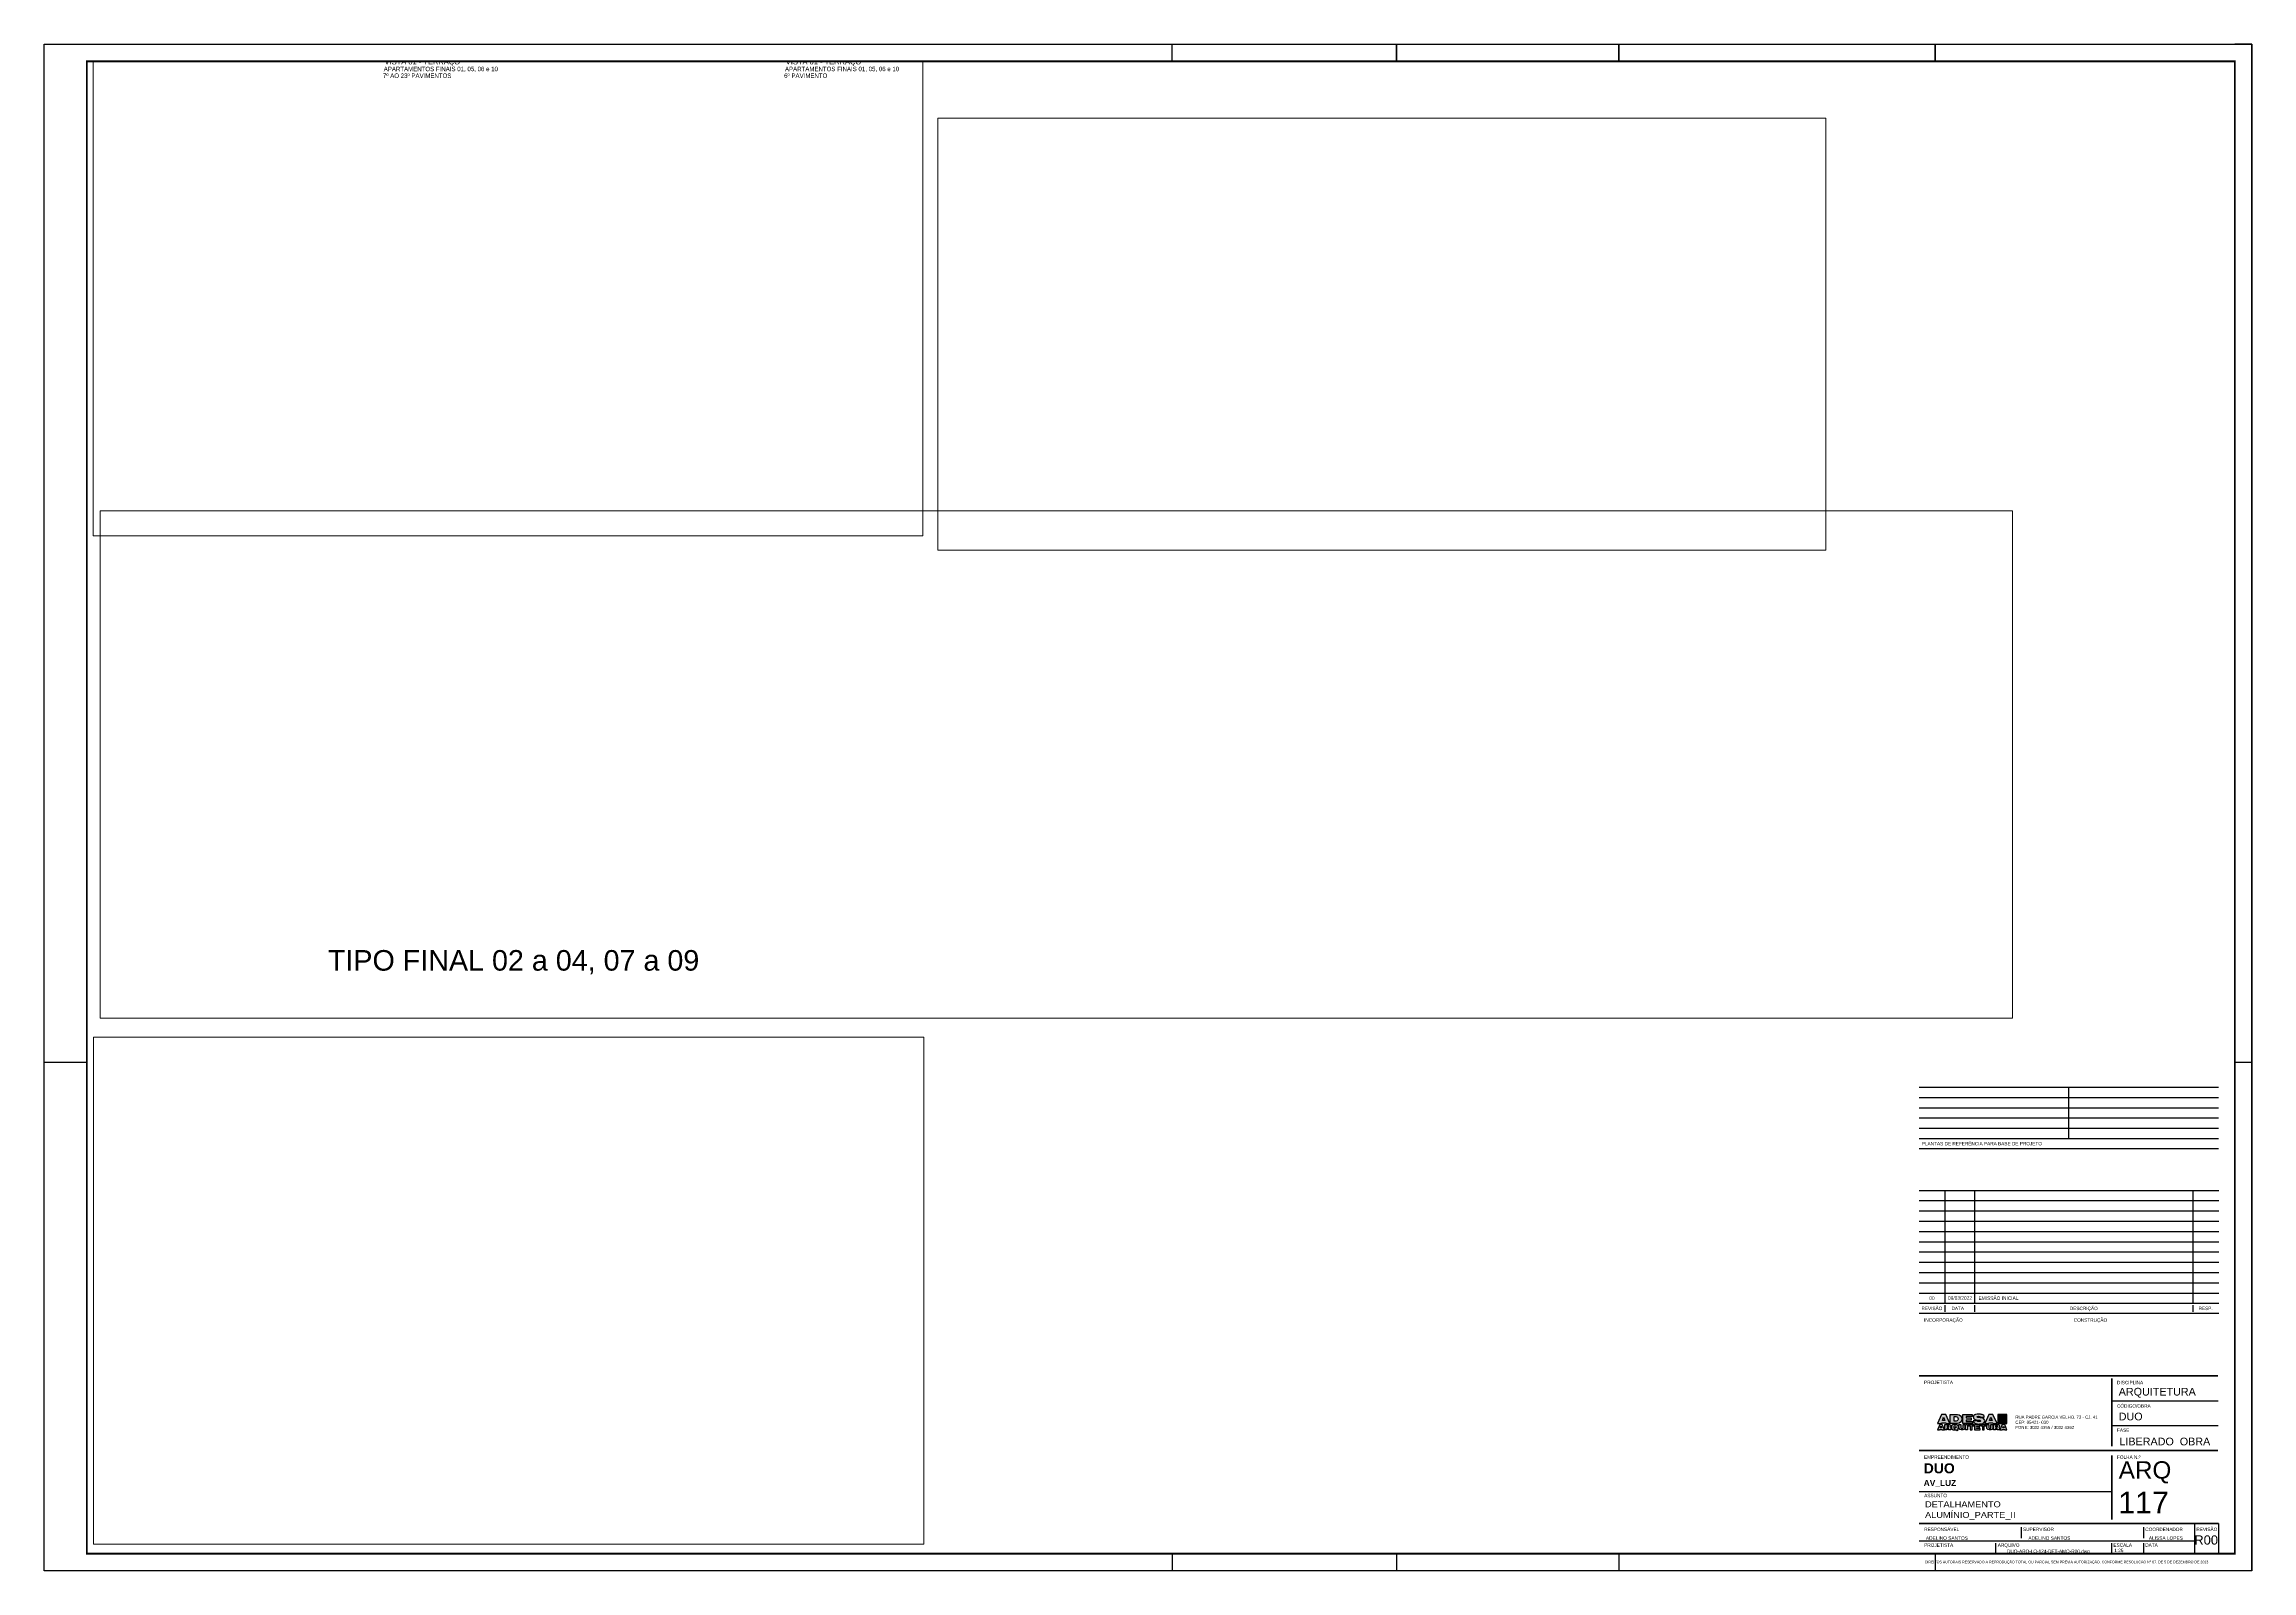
# Paper-space layout 'Layout1 (2)' of a CAD drawing. Header units: metres. Extents: x 2 to 1293, y 2 to 894.
# The model-space entities are those that its viewports show. They can reach past a viewport. Long polylines and large blocks are cut down to what shows.
import ezdxf
from ezdxf.enums import TextEntityAlignment as Align

# ---------------------------------------------------------------- set-up
doc = ezdxf.new("R2010")
doc.units = ezdxf.units.M
for name, color, linetype in [('ARQ-AUX', 7, 'Continuous'), ('ARQ-DIM', 2, 'Continuous'), ('ARQ-DIM - EMBASAM', 2, 'Continuous'), ('ARQ-FOLHA', 7, 'Continuous'), ('ARQ-TXT', 2, 'Continuous'), ('FOLHA', 7, 'Continuous')]:
    doc.layers.add(name, color=color, linetype=linetype)
doc.styles.add('Adesa', font='ARIALN.TTF')
doc.styles.add('Arial', font='arial.ttf')
doc.styles.add('RL CARIMBO', font='arial.ttf', dxfattribs={"width": 0.9, "height": 15})
doc.styles.get("Standard").update_dxf_attribs({"font": 'arial.ttf'})

# ---------------------------------------------------------------- blocks, each defined once
blk = doc.blocks.new('FL-A0')
for p, q in [((-1000, 0), (-1000, 892)), ((-340.6, 882), (-340.6, 892)), ((-209.6, 892), (-209.6, 882)), ((-209.6, 882), (-209.6, 892)), ((-79.6, 892), (-79.6, 882)), ((-79.6, 882), (-79.6, 892)), ((105.4, 892), (105.4, 882)), ((105.4, 882), (105.4, 892)), ((290.4, 0), (290.4, 892)), ((-340.6, 10), (-340.6, 0)), ((-209.6, 10), (-209.6, 0)), ((-209.6, 10), (-209.6, 0)), ((-79.6, 10), (-79.6, 0)), ((-79.6, 10), (-79.6, 0)), ((105.4, 10), (105.4, 0)), ((105.4, 10), (105.4, 0))]:
    blk.add_line(p, q)
at = {"const_width": 1}
blk.add_lwpolyline([(-975, 882), (280.4, 882), (280.4, 10), (-975, 10)], close=True, dxfattribs=at)
at = {"layer": 'FOLHA'}
for p, q in [((-1000, 0), (-1000, 892)), ((-1000, 892), (290.4, 892)), ((290.4, 892), (280.4, 892)), ((290.4, 892), (290.4, 0)), ((-975, 297), (-1000, 297)), ((290.4, 297), (280.4, 297)), ((290.4, 0), (-1000, 0))]:
    blk.add_line(p, q, dxfattribs=at)
blk = doc.blocks.new('CARIMBO-JARDINS')
at = {"color": 2}
for p, q in [((-176.2, 274.3), (-1.2, 274.3)), ((-88.7, 244.3), (-88.7, 274.3)), ((-176.2, 268.3), (-1.2, 268.3)), ((-176.2, 262.3), (-1.2, 262.3)), ((-176.2, 256.3), (-1.2, 256.3)), ((-176.2, 250.3), (-1.2, 250.3)), ((-176.2, 214), (-1, 214)), ((-176.2, 208), (-1, 208)), ((-161.2, 214), (-161.2, 148)), ((-143.8, 214), (-143.8, 148)), ((-16.2, 214), (-16.2, 148)), ((-176.2, 202), (-1, 202)), ((-176.2, 196), (-1, 196)), ((-176.2, 190), (-1, 190)), ((-176.2, 184), (-1, 184)), ((-176.2, 178), (-1, 178)), ((-176.2, 172), (-1, 172)), ((-176.2, 166), (-1, 166)), ((-176.2, 160), (-1, 160)), ((-176.2, 154), (-1, 154)), ((-63.5, 91.1), (-1.4, 91.1)), ((-63.5, 76.6), (-1.4, 76.6))]:
    blk.add_line(p, q, dxfattribs=at)
at = {"color": 3}
for p, q in [((-176.2, 244.3), (-1.2, 244.3)), ((-1.2, 238.3), (-176.2, 238.3)), ((-176.2, 148), (-1, 148)), ((-1, 142), (-176.2, 142)), ((-161.2, 147), (-161.2, 143)), ((-143.8, 147), (-143.8, 143)), ((-16.2, 147), (-16.2, 143))]:
    blk.add_line(p, q, dxfattribs=at)
at = {"color": 3, "linetype": 'Continuous', "const_width": 1}
for points in [[(-176.2, 105.7), (-1.4, 105.7)], [(-63.5, 64.4), (-63.5, 104.2)], [(-176.2, 62), (-1.4, 62)], [(-63.5, 21.6), (-63.5, 59.1)], [(-176.2, 19.3), (-1, 19.3)]]:
    blk.add_lwpolyline(points, dxfattribs=at)
at = {"color": 2}
for points in [[(-176.2, 38), (-63.5, 38)], [(-176.2, 9.3), (-15, 9.3)]]:
    blk.add_lwpolyline(points, dxfattribs=at)
at = {"color": 2, "linetype": 'Continuous', "ltscale": 0.5}
for points in [[(-116.3, 10.7), (-116.3, 17.2)], [(-44.9, 10.7), (-44.9, 17.2)], [(-15, 1.5), (-15, 19.3)], [(-131.4, 1.5), (-131.4, 7.9)], [(-63.5, 1.5), (-63.5, 7.9)], [(-44.9, 1.5), (-44.9, 7.9)]]:
    blk.add_lwpolyline(points, dxfattribs=at)
at = {"color": 2, "style": 'RL CARIMBO', "width": 0.9}
blk.add_text('PLANTAS DE REFERÊNCIA PARA BASE DE PROJETO', height=2, dxfattribs=at).set_placement((-174.6, 240.3))
for s, p in [('REVISÃO', (-168.7, 146)), ('DATA ', (-153.2, 146)), ('RESP.', (-8.7, 146))]:
    blk.add_text(s, height=2, dxfattribs=at).set_placement(p, align=Align.TOP_CENTER)
blk.add_text('DESCRIÇÃO', height=2, dxfattribs=at).set_placement((-88.1, 146), align=Align.TOP_LEFT)
at = {"color": 3, "style": 'RL CARIMBO', "width": 0.9}
for s, p in [('INCORPORAÇÃO', (-173.3, 137.2)), ('CONSTRUÇÃO', (-85.8, 137.2)), ('PROJETISTA', (-173.3, 100.8)), ('DISCIPLINA', (-60.5, 100.7)), ('CÓDIGO/OBRA', (-60.5, 87)), ('FASE', (-60.5, 72.9)), ('EMPREENDIMENTO', (-173.3, 57.1)), ('FOLHA N.º', (-60.5, 57.1)), ('ASSUNTO', (-173.2, 34.7)), ('RESPONSÁVEL', (-173.2, 14.9)), ('SUPERVISOR', (-115.4, 14.9)), ('COORDENADOR', (-44, 14.9)), ('REVISÃO', (-14.1, 14.9)), ('PROJETISTA', (-173.2, 5.7)), ('ARQUIVO', (-130.2, 5.7)), ('ESCALA', (-62.6, 5.7)), ('DATA', (-44, 5.7))]:
    blk.add_text(s, height=2, dxfattribs=at).set_placement(p)
blk = doc.blocks.new('LOGO ADESA')
at = {"layer": 'FOLHA', "true_color": 0x006983}
h = blk.add_hatch(color=146, dxfattribs=at)
h.dxf.hatch_style = 1
h.paths.add_polyline_path([(4, 4.5), (2.9, 4.5), (1.9, 4.5), (0, 0), (1.8, 0), (1.9, 0.4), (2.9, 0.4), (4, 0.4), (4.1, 0), (5.9, 0)])
h.paths.add_polyline_path([(3.5, 1.5), (2.9, 1.5), (2.4, 1.5), (2.9, 3.1)], flags=16)
h.paths.add_polyline_path([(6.2, 4.5), (6.2, 0), (9.7, 0, 0.948907), (9.7, 4.5)])
h.paths.add_polyline_path([(8, 3.4), (8.9, 3.4, -0.931092), (9.1, 1.2), (8, 1.2)], flags=16)
h.paths.add_polyline_path([(16.8, 3.4), (16.8, 4.5), (12.2, 4.5), (12.2, 0), (17, 0), (17, 1.1), (13.9, 1.1), (13.9, 1.7), (16.3, 1.7), (16.3, 2.8), (13.9, 2.8), (13.9, 3.4)])
h.paths.add_polyline_path([(20.5, 3.4, -0.237413), (20.7, 3.2), (22.7, 3.2, 0.178244), (22.4, 3.9, 0.159561), (21.6, 4.4, 0.040162), (20, 4.6, 0.078066), (18.5, 4.4, 0.12263), (17.7, 4, 0.165276), (17.4, 3.5, 0.071413), (17.4, 2.9, 0.094699), (17.5, 2.6, 0.166692), (18.2, 2, 0.094522), (19.5, 1.7, -0.029062), (20.1, 1.7, -0.020422), (20.5, 1.6, -0.002895), (20.6, 1.6, -0.253582), (20.9, 1.4, -0.244103), (20.8, 1.2, -0.158589), (20.6, 1, -0.13145), (19.9, 1, -0.045808), (19.6, 1.1, -0.270689), (19.4, 1.3), (17.3, 1.3, 0.28517), (18.6, 0, 0.068195), (20.1, -0.2, 0.078133), (22, 0.1, 0.324293), (22.9, 1.4, 0.386526), (21.7, 2.7), (19.7, 3, -0.100578), (19.4, 3.1, -0.633349), (19.4, 3.5, -0.221103)])
h.paths.add_polyline_path([(24.9, 4.5), (23, 0), (24.8, 0), (24.9, 0.4), (25.9, 0.4), (26.9, 0.4), (27, 0), (28.9, 0), (26.9, 4.5), (25.9, 4.5)])
h.paths.add_polyline_path([(25.9, 3.1), (26.5, 1.5), (25.9, 1.5), (25.3, 1.5)], flags=16)
h.paths.add_polyline_path([(32, -0.5), (31.4, -0.5), (30.3, -3), (31.4, -3), (31.4, -2.8), (32, -2.8), (32.6, -2.8), (32.6, -3), (33.7, -3), (32.6, -0.5)])
h.paths.add_polyline_path([(32, -1.3), (32.3, -2.1), (32, -2.1), (31.7, -2.1)], flags=16)
h.paths.add_polyline_path([(27.1, -0.5), (27.1, -3), (28.1, -3), (28.1, -2.3), (28.9, -2.3, -0.29686), (29, -2.4), (29, -3), (30.1, -3), (30.1, -2.2, 0.285546), (29.7, -1.8, 0.266418), (30.1, -1.4), (30.1, -0.9, 0.296968), (29.3, -0.5)])
h.paths.add_polyline_path([(28.2, -1.1), (28.9, -1.1, -0.918201), (28.9, -1.6), (28.2, -1.6)], flags=16)
h.paths.add_polyline_path([(1.7, -0.5), (1.1, -0.5), (0, -3), (1, -3), (1.1, -2.8), (1.7, -2.8), (2.2, -2.8), (2.3, -3), (3.3, -3), (2.2, -0.5)])
h.paths.add_polyline_path([(1.7, -1.3), (2, -2.1), (1.7, -2.1), (1.3, -2.1)], flags=16)
h.paths.add_polyline_path([(3.5, -0.5), (3.5, -3), (4.5, -3), (4.5, -2.2), (5.3, -2.2, -0.29686), (5.4, -2.4), (5.4, -3), (6.4, -3), (6.4, -2.2, 0.285546), (6.1, -1.8, 0.266418), (6.4, -1.4), (6.4, -0.9, 0.296968), (5.7, -0.5)])
h.paths.add_polyline_path([(4.6, -1.1), (5.3, -1.1, -0.918201), (5.3, -1.6), (4.6, -1.6)], flags=16)
h.paths.add_polyline_path([(8.1, -0.4, 0.187369), (7, -0.9, 0.315446), (7, -2.6, 0.187369), (8.1, -3.1), (8.8, -3.1, 0.0369), (9, -3), (9.5, -3.5), (10, -3.1), (9.7, -2.7, 0.043768), (9.9, -2.6, 0.315446), (9.9, -0.9, 0.187369), (8.8, -0.4)])
h.paths.add_polyline_path([(8.8, -1.2, -0.329329), (9, -2.1), (8.8, -1.8), (8.3, -2.2), (8.5, -2.4, -0.179141), (8.1, -2.3, -0.447153), (8.1, -1.2, -0.305995)], flags=16)
h.paths.add_polyline_path([(12.4, -1.9, -0.17674), (12.3, -2.2, -0.173532), (12, -2.3), (11.8, -2.3), (11.7, -2.3, -0.173532), (11.4, -2.2, -0.152792), (11.3, -2), (11.3, -0.5), (10.4, -0.5), (10.4, -2, 0.102402), (10.5, -2.3, 0.302428), (11.5, -3), (11.8, -3), (12.2, -3, 0.295825), (13.2, -2.3, 0.102402), (13.3, -2), (13.3, -0.5), (12.4, -0.5)])
h.paths.add_polyline_path([(14.6, -0.5), (13.6, -0.5), (13.6, -3), (14.6, -3)])
h.paths.add_polyline_path([(16.8, -1.1), (17.7, -1.1), (17.7, -0.5), (14.9, -0.5), (14.9, -1.1), (15.8, -1.1), (15.8, -3), (16.8, -3)])
h.paths.add_polyline_path([(18, -0.5), (18, -3), (20.7, -3), (20.7, -2.4), (18.9, -2.4), (18.9, -2), (20.3, -2), (20.3, -1.4), (18.9, -1.4), (18.9, -1.1), (20.6, -1.1), (20.6, -0.5)])
h.paths.add_polyline_path([(20.9, -0.5), (20.9, -1.1), (21.8, -1.1), (21.8, -3), (22.7, -3), (22.7, -1.1), (23.6, -1.1), (23.6, -0.5)])
h.paths.add_polyline_path([(25.9, -1.9, -0.17674), (25.8, -2.2, -0.173532), (25.6, -2.3), (25.4, -2.3), (25.2, -2.3, -0.173532), (25, -2.2, -0.152792), (24.9, -2), (24.9, -0.5), (23.9, -0.5), (23.9, -2, 0.102402), (24, -2.3, 0.302428), (25.1, -3), (25.4, -3), (25.8, -3, 0.295825), (26.8, -2.3, 0.102402), (26.8, -2), (26.8, -0.5), (25.9, -0.5)])
at = {"layer": 'FOLHA'}
h = blk.add_hatch(color=7, dxfattribs=at)
h.dxf.hatch_style = 1
h.paths.add_polyline_path([(29.2, 0), (33.7, 0), (33.7, 4.5), (29.2, 4.5)])
at = {"color": 7}
blk.add_lwpolyline([(29.2, 0), (33.7, 0), (33.7, 4.5), (29.2, 4.5)], close=True, dxfattribs=at)
at = {"layer": 'FOLHA', "color": 146, "true_color": 0x006983}
for points in [[(2.9, 4.5), (1.9, 4.5), (0, 0), (1.8, 0), (1.9, 0.4), (2.9, 0.4), (4, 0.4), (4.1, 0), (5.9, 0), (4, 4.5)], [(2.9, 1.5), (2.4, 1.5), (2.9, 3.1), (3.5, 1.5)], [(17, 0), (12.2, 0), (12.2, 4.5), (16.8, 4.5), (16.8, 3.4), (13.9, 3.4), (13.9, 2.8), (16.3, 2.8), (16.3, 1.7), (13.9, 1.7), (13.9, 1.1), (17, 1.1)], [(25.9, 4.5), (24.9, 4.5), (23, 0), (24.8, 0), (24.9, 0.4), (25.9, 0.4), (26.9, 0.4), (27, 0), (28.9, 0), (26.9, 4.5)], [(25.9, 1.5), (25.3, 1.5), (25.9, 3.1), (26.5, 1.5)], [(1.7, -0.5), (1.1, -0.5), (0, -3), (1, -3), (1.1, -2.8), (1.7, -2.8), (2.2, -2.8), (2.3, -3), (3.3, -3), (2.2, -0.5)], [(1.7, -2.1), (1.3, -2.1), (1.7, -1.3), (2, -2.1)], [(13.6, -0.5), (14.6, -0.5), (14.6, -3), (13.6, -3)], [(32, -0.5), (31.4, -0.5), (30.3, -3), (31.4, -3), (31.4, -2.8), (32, -2.8), (32.6, -2.8), (32.6, -3), (33.7, -3), (32.6, -0.5)], [(32, -2.1), (31.7, -2.1), (32, -1.3), (32.3, -2.1)]]:
    blk.add_lwpolyline(points, close=True, dxfattribs=at)
for points in [[(6.2, 0), (6.2, 4.5), (9.7, 4.5, -0.948907), (9.7, 0)], [(8, 1.2), (8, 3.4), (8.9, 3.4, -0.931092), (9.1, 1.2)], [(5.7, -0.5, -0.296968), (6.4, -0.9), (6.4, -1.4, -0.266418), (6.1, -1.8, -0.285546), (6.4, -2.2), (6.4, -3), (5.4, -3), (5.4, -2.4, 0.29686), (5.3, -2.2), (4.5, -2.2), (4.5, -3), (3.5, -3), (3.5, -0.5)], [(4.6, -1.6), (5.3, -1.6, 0.885214), (5.3, -1.1), (4.6, -1.1)], [(7, -2.6, 0.187369), (8.1, -3.1), (8.8, -3.1, 0.0369), (9, -3), (9.5, -3.5), (10, -3.1), (9.7, -2.7, 0.043768), (9.9, -2.6, 0.315446), (9.9, -0.9, 0.187369), (8.8, -0.4), (8.1, -0.4, 0.187369), (7, -0.9, 0.315446)], [(11.8, -3), (11.5, -3, -0.295825), (10.5, -2.3, -0.102402), (10.4, -2), (10.4, -0.5), (10.4, -0.5), (11.3, -0.5), (11.3, -1.9, 0.17674), (11.4, -2.2, 0.159698), (11.6, -2.3, 0.071182), (11.7, -2.3), (11.8, -2.3), (12, -2.3, 0.071182), (12.1, -2.3, 0.159698), (12.3, -2.2, 0.17674), (12.4, -1.9), (12.4, -0.5), (13.3, -0.5), (13.3, -0.5), (13.3, -2, -0.102402), (13.2, -2.3, -0.295825), (12.2, -3)], [(25.4, -3), (25, -3, -0.295825), (24, -2.3, -0.102402), (23.9, -2), (23.9, -0.5), (23.9, -0.5), (24.9, -0.5), (24.9, -1.9, 0.17674), (25, -2.2, 0.159698), (25.2, -2.3, 0.071182), (25.2, -2.3), (25.4, -2.3), (25.6, -2.3, 0.071182), (25.6, -2.3, 0.159698), (25.8, -2.2, 0.17674), (25.9, -1.9), (25.9, -0.5), (26.8, -0.5), (26.8, -0.5), (26.8, -2, -0.102402), (26.8, -2.3, -0.295825), (25.8, -3)], [(29.3, -0.5, -0.296968), (30.1, -0.9), (30.1, -1.4, -0.266418), (29.7, -1.8, -0.285546), (30.1, -2.2), (30.1, -3), (29, -3), (29, -2.4, 0.29686), (28.9, -2.3), (28.1, -2.3), (28.1, -3), (27.1, -3), (27.1, -0.5)], [(28.2, -1.6), (28.9, -1.6, 0.885214), (28.9, -1.1), (28.2, -1.1)]]:
    blk.add_lwpolyline(points, format="xyb", close=True, dxfattribs=at)
for points in [[(17.3, 1.3), (17.3, 1.3, 0.283261), (18.6, 0, 0.068195), (20.1, -0.2, 0.078133), (22, 0.1, 0.324293), (22.9, 1.4, 0.386526), (21.7, 2.7), (19.7, 3, -0.100578), (19.4, 3.1, -0.633349), (19.4, 3.5, -0.221103), (20.5, 3.4, -0.237413), (20.7, 3.2), (22.7, 3.2), (22.7, 3.2, 0.167313), (22.4, 3.9, 0.159561), (21.6, 4.4, 0.040162), (20, 4.6, 0.078066), (18.5, 4.4, 0.12263), (17.7, 4, 0.165276), (17.4, 3.5, 0.071413), (17.4, 2.9, 0.094699), (17.5, 2.6, 0.166692), (18.2, 2, 0.094522), (19.5, 1.7, -0.029062), (20.1, 1.7, -0.020422), (20.5, 1.6, -0.002895), (20.6, 1.6, -0.253582), (20.9, 1.4, -0.244103), (20.8, 1.2, -0.158589), (20.6, 1, -0.13145), (19.9, 1, -0.045808), (19.6, 1.1, -0.270689), (19.4, 1.3), (17.3, 1.3)], [(8.8, -1.2, 0.305995), (8.1, -1.2, 0.447153), (8.1, -2.3, 0.179141), (8.5, -2.4), (8.3, -2.2), (8.8, -1.8), (9, -2.1, 0.329329), (8.8, -1.2)]]:
    blk.add_lwpolyline(points, format="xyb", dxfattribs=at)
for points in [[(14.9, -0.5), (14.9, -1.1), (15.8, -1.1), (15.8, -3), (16.8, -3), (16.8, -1.1), (17.7, -1.1), (17.7, -0.5), (14.9, -0.5), (17.7, -0.5)], [(18, -0.5), (18, -3), (20.7, -3), (20.7, -2.4), (18.9, -2.4), (18.9, -2), (20.3, -2), (20.3, -1.4), (18.9, -1.4), (18.9, -1.1), (20.6, -1.1), (20.6, -0.5), (18, -0.5)], [(20.9, -0.5), (20.9, -1.1), (21.8, -1.1), (21.8, -3), (22.7, -3), (22.7, -1.1), (23.6, -1.1), (23.6, -0.5), (20.9, -0.5), (23.6, -0.5)]]:
    blk.add_lwpolyline(points, dxfattribs=at)
at = {"layer": 'ARQ-FOLHA', "insert": (37.8, 3.9), "char_height": 1.5, "width": 41.969, "attachment_point": 1, "style": 'Arial'}
blk.add_mtext('RUA PADRE GARCIA VELHO, 73 - CJ. 41\\PCEP: 05421- 030\\PFONE: 3032 4355 / 3032 4362 ', dxfattribs=at)
blk = doc.blocks.new('.CARIMBO')
at = {"layer": 'ARQ-DIM'}
blk.add_lwpolyline([(161.2, 7.5), (175.2, 7.5), (175.2, 25.2)], dxfattribs=at)
at = {"color": 2}
blk.add_blockref('CARIMBO-JARDINS', (176.2, 5.9), dxfattribs=at)
at = {"layer": 'ARQ-FOLHA', "xscale": 1.20352306414466, "yscale": 1.20352306414466, "zscale": 1.20352306414466}
blk.add_blockref('LOGO ADESA', (10.8, 83.6), dxfattribs=at)
at = {"color": 2, "style": 'RL CARIMBO', "width": 0.9}
blk.add_text('DUO-ARQ-LO-124-DET-AMO-R00.dwg', height=2, dxfattribs=at).set_placement((51.4, 8))
at = {"color": 4, "attachment_point": 1, "style": 'Arial'}
for s, width, insert, char_height in [('ARQUITETURA', 3.126, (116.7, 104.5), 4.5), ('{\\C2;DUO}', 3.126, (116.7, 90), 4.5), ('{\\C5;LIBERADO  OBRA}', 75.072, (117.1, 75.4), 4.5), ('{\\fArial|b1|i0|c0|p34;DUO\\P\\H0.59829x;AV_LUZ}', 3.126, (2.7, 60.4), 5.85), ('{\\C5;ARQ}', 3.126, (116.7, 61.6), 10.16), ('{\\C2;ADELINO SANTOS}', 44.405, (4, 17.7), 2), ('{\\C2;ADELINO SANTOS}', 44.405, (63.9, 17.7), 2), ('{\\C2;ALISSA LOPES}', 44.405, (134.3, 17.7), 2)]:
    blk.add_mtext_dynamic_manual_height_columns(s, width=width, gutter_width=1, heights=[0], dxfattribs=dict(at, insert=insert, char_height=char_height))
at = {"layer": 'ARQ-FOLHA', "style": 'Arial'}
blk.add_text('00', height=2, dxfattribs=at).set_placement((9.1, 155.9), align=Align.RIGHT)
blk.add_text('EMISSÃO INICIAL', height=2, dxfattribs=at).set_placement((34.8, 155.9))
at = {"layer": 'FOLHA', "style": 'Arial'}
blk.add_text('DIREITOS AUTORAIS RESERVADO A REPRODUÇÃO TOTAL OU PARCIAL SEM PRÉVIA AUTORIZAÇÃO, CONFORME RESOLUÇÃO N° 67, DE 5 DE DEZEMBRO DE 2013', height=1.5, dxfattribs=at).set_placement((3.4, 2))
blk = doc.blocks.new('CARIMBO')
at = {"layer": 'ARQ-AUX', "color": 8}
blk.add_blockref('.CARIMBO', (-0.1, -0.6), dxfattribs=at)
blk = doc.blocks.new('AREAS MOLHADAS')
at = {"insert": (15.9774, -13.563), "char_height": 0.3, "attachment_point": 1}
blk.add_mtext_dynamic_manual_height_columns('TIPO FINAL 02 a 04, 07 a 09', width=12.461422, gutter_width=12.5, heights=[0], dxfattribs=at)
at = {"layer": 'ARQ-TXT', "style": 'Adesa'}
for s, p in [('7º AO 23º PAVIMENTOS', (40.6706, -0.6163, 217.9394)), ('APARTAMENTOS FINAIS 01, 05, 06 e 10', (40.6827, -0.5175, 108.9697)), ('6º PAVIMENTO', (46.5337, -0.6163, 217.9394)), ('APARTAMENTOS FINAIS 01, 05, 06 e 10', (46.5458, -0.5175, 108.9697))]:
    blk.add_text(s, height=0.065, dxfattribs=at).set_placement(p)
at = {"layer": 'ARQ-TXT', "ltscale": 0.5, "style": 'Adesa'}
for p in [(40.6948, -0.4187, 0), (46.5579, -0.4187, 0)]:
    blk.add_text('VISTA 01 - TERRAÇO', height=0.08, dxfattribs=at).set_placement(p)

msp = doc.modelspace()

# ---------------------------------------------------------------- block references
msp.add_blockref('AREAS MOLHADAS', (0, 0))

psp = doc.layouts.new('Layout1 (2)')

# ---------------------------------------------------------------- block references
psp.add_blockref('FL-A0', (1002.5, 1.6))
at = {"layer": 'ARQ-DIM - EMBASAM'}
psp.add_blockref('CARIMBO', (1098.5, 4.6), dxfattribs=at)

# ---------------------------------------------------------------- texts
at = {"color": 4, "style": 'RL CARIMBO', "width": 1.1}
for tag, p in [('DETALHAMENTO', (1101.9, 42.2)), ('ALUMÍNIO_PARTE_II', (1101.9, 36))]:
    psp.add_attdef(tag, text='', height=3.5, dxfattribs=at).set_placement(p, align=Align.TOP_LEFT)
at = {"color": 5, "style": 'RL CARIMBO'}
psp.add_attdef('117', text='', height=12.7, dxfattribs=at).set_placement((1214.8, 47.8), align=Align.TOP_LEFT)
at = {"color": 2, "style": 'RL CARIMBO', "width": 0.9}
psp.add_attdef('1:25', text='', height=2, dxfattribs=at).set_placement((1212.5, 14.5), align=Align.TOP_LEFT)
at = {"color": 10, "style": 'RL CARIMBO'}
psp.add_attdef('R00', text='', height=5.4, dxfattribs=at).set_placement((1259.3, 22.3), align=Align.TOP_LEFT)
at = {"layer": 'ARQ-FOLHA', "style": 'Arial'}
psp.add_text('09/03/2022', height=2, dxfattribs=at).set_placement((1129.3, 160), align=Align.RIGHT)

# ---------------------------------------------------------------- viewports
at = {"layer": '0'}
psp.add_viewport(center=(273.6, 744.9), size=(485.1, 277.23), view_center_point=(42.498, -3.841), view_height=6.93075, dxfattribs=at)
for center, size, view_center_point, view_height, status in [((784.4, 724.2), (518.9, 252.453), (6.161, -11.399), 6.31133, 3), ((594.2, 472.8), (1117.8, 296.395), (26.624, -10.85), 7.40989, 4), ((274, 165.3), (485.5, 296.395), (46.798, -10.85), 7.40989, 5)]:
    psp.add_viewport(center=center, size=size, view_center_point=view_center_point, view_height=view_height, status=status, dxfattribs=at)

doc.saveas('drawing.dxf')
